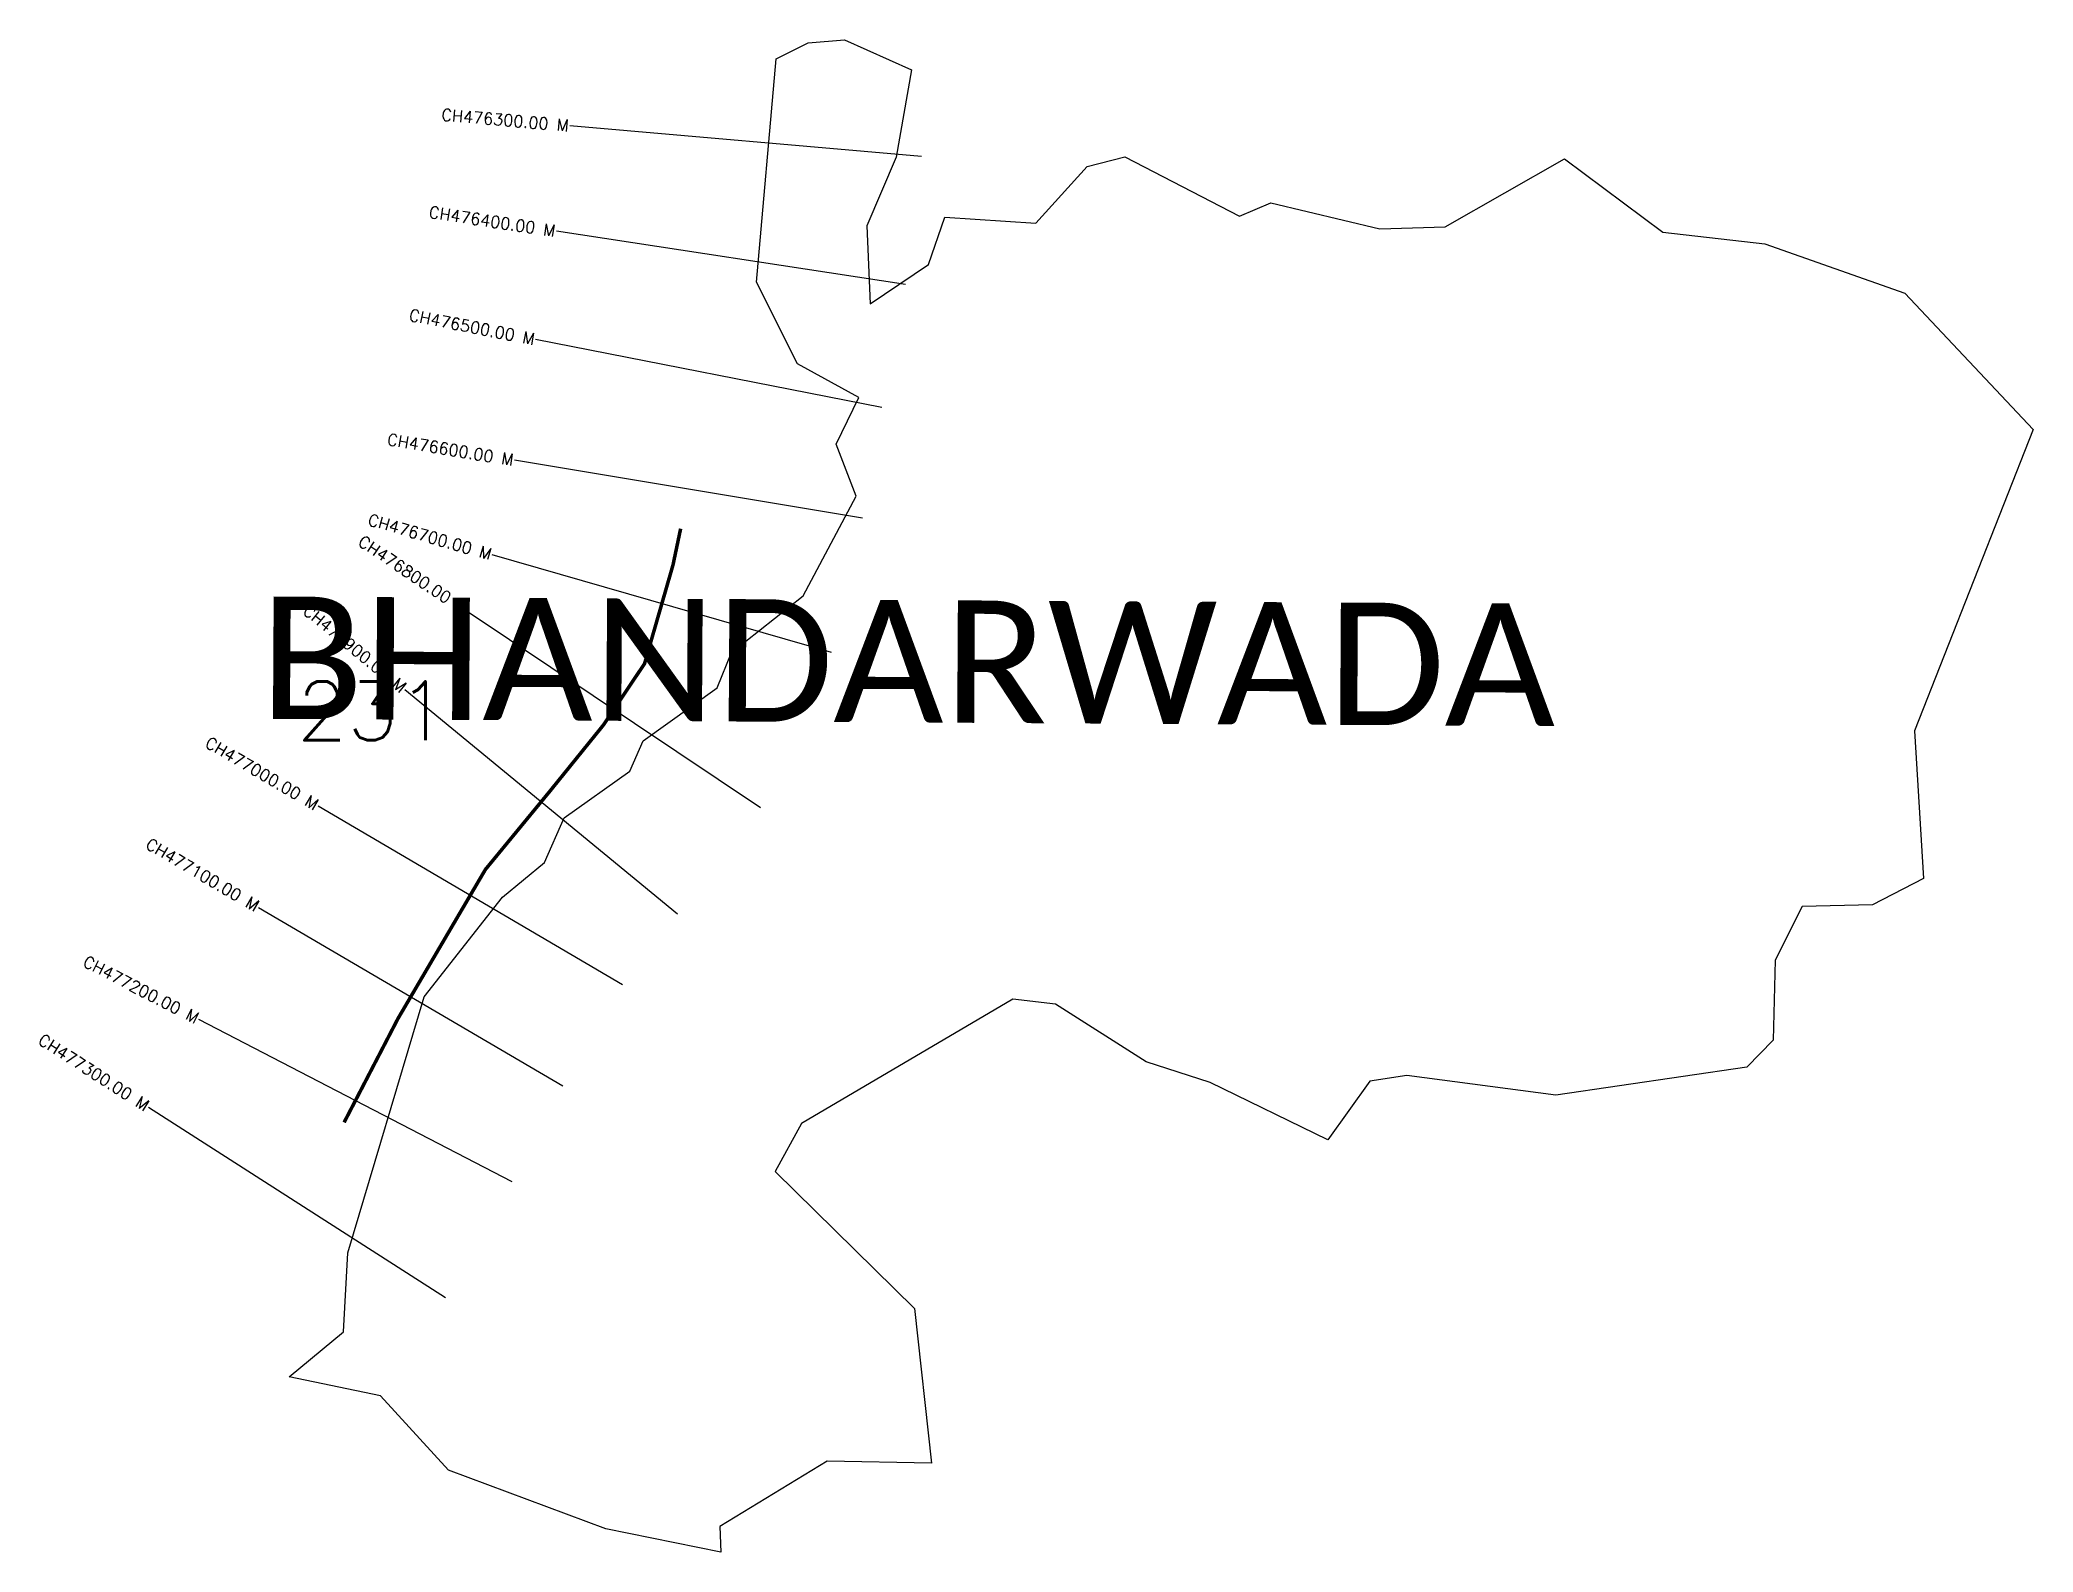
# Model space of a CAD drawing. Header units: metres. Extents: x 312917 to 314611, y 1902165 to 1903450.
import ezdxf
from ezdxf.enums import TextEntityAlignment as Align

# ---------------------------------------------------------------- set-up
doc = ezdxf.new("R2010")
doc.units = ezdxf.units.M
for name, color, linetype in [('ARTIFICIALLY PROTECTED', 4, 'Continuous'), ('CS', 134, 'Continuous'), ('CSMark', 6, 'Continuous'), ('village', 3, 'Continuous'), ('VILLAGE NAME', 250, 'Continuous')]:
    doc.layers.add(name, color=color, linetype=linetype)
doc.styles.get("Standard").update_dxf_attribs({"font": 'simplex.shx'})

msp = doc.modelspace()

# ---------------------------------------------------------------- linework, layer by layer
at = {"color": 6, "flags": 128}
msp.add_lwpolyline([(313570.1, 1903447.8), (313601.2, 1903450.4)], dxfattribs=at)
at = {"layer": 'ARTIFICIALLY PROTECTED', "const_width": 3, "flags": 128}
msp.add_lwpolyline([(313461.8, 1903034.9), (313455.3, 1903004), (313431.1, 1902920.1), (313396.1, 1902867.9), (313350.5, 1902811.5), (313295.9, 1902745.2), (313221.6, 1902618.5), (313175.8, 1902530.2)], dxfattribs=at)
at = {"layer": 'CS'}
for p, q in [((313666.4, 1903351.2), (313367.6, 1903377.4)), ((313652.8, 1903242.4), (313356.2, 1903287.7)), ((313632.9, 1903138), (313338.5, 1903195.7)), ((313616.5, 1903043.7), (313320.6, 1903093)), ((313589.9, 1902929.5), (313301.7, 1903012.7)), ((313529.6, 1902797.6), (313280.4, 1902964.6)), ((313459, 1902707.2), (313227.4, 1902897.9)), ((313412.3, 1902647.1), (313153.6, 1902798.9)), ((313361.7, 1902560.9), (313103, 1902712.7)), ((313318.5, 1902479.5), (313052.2, 1902617.6)), ((313262, 1902380.9), (313009.4, 1902542.8))]:
    msp.add_line(p, q, dxfattribs=at)
at = {"layer": 'village', "color": 6}
for points in [[(313623, 1903226.1, 0), (313672.4, 1903259.5, 0), (313686.4, 1903299.7, 0), (313763.8, 1903294.7, 0), (313807.3, 1903342.9, 0), (313839.3, 1903351, 0), (313936.7, 1903300.7, 0), (313963.5, 1903311.8, 0), (314056, 1903289.8, 0), (314111.7, 1903291.6, 0), (314213.1, 1903349.2, 0), (314296.7, 1903287, 0), (314383.3, 1903277.1, 0), (314502.2, 1903235, 0), (314611.4, 1903119.2, 0), (314510.5, 1902863, 0), (314518.1, 1902737.5, 0), (314474.7, 1902715, 0), (314415.1, 1902713.7, 0), (314392.2, 1902668, 0), (314390.5, 1902600, 0), (314368.1, 1902577.2, 0), (314205.7, 1902553.2, 0), (314079, 1902570.1, 0), (314047.5, 1902565.3, 0), (314011.8, 1902515.3, 0), (313911.9, 1902564.1, 0), (313857.6, 1902581.6, 0), (313780.3, 1902630.7, 0), (313744.1, 1902634.8, 0), (313564.4, 1902529.3, 0), (313542.2, 1902488.4, 0), (313660.7, 1902372, 0), (313675.1, 1902240.4, 0), (313586.4, 1902242.1, 0), (313495, 1902186.7, 0), (313495.9, 1902164.8, 0), (313398.3, 1902184.5, 0), (313264.4, 1902234.4, 0), (313206.7, 1902297.6, 0), (313129, 1902313.8, 0), (313175.3, 1902352.2, 0), (313178.9, 1902419.2, 0), (313243.7, 1902637, 0), (313310.4, 1902721.7, 0), (313346, 1902751.1, 0), (313362.8, 1902789.1, 0), (313418.7, 1902828.8, 0), (313429.9, 1902854.6, 0), (313492.9, 1902899.5, 0), (313505.1, 1902929.6, 0), (313566, 1902977.7, 0), (313611, 1903062.6, 0), (313593.9, 1903106.7, 0), (313613.4, 1903146.5, 0), (313561, 1903174.9, 0), (313526.3, 1903244.5, 0), (313542.9, 1903434.4, 0), (313570.1, 1903447.8, 0)], [(313601.2, 1903450.4, 0), (313658, 1903424.9, 0), (313645, 1903350.7, 0), (313620.2, 1903292.3, 0), (313623, 1903226.1, 0)]]:
    msp.add_polyline3d(points, dxfattribs=at)

# ---------------------------------------------------------------- texts
at = {"insert": (313135.6, 1902905.1), "char_height": 50, "attachment_point": 1}
msp.add_mtext_dynamic_manual_height_columns('231', width=84.374, gutter_width=1, heights=[74.2], dxfattribs=at)
at = {"layer": 'CSMark'}
for s, rotation, p in [('CH476300.00 M', 354.9863, (313366.6, 1903377.5)), ('CH476400.00 M', 351.3157, (313355.2, 1903287.9)), ('CH476500.00 M', 348.9155, (313337.6, 1903195.9)), ('CH476600.00 M', 350.5329, (313319.6, 1903093.2)), ('CH476700.00 M', 343.9018, (313300.7, 1903012.9)), ('CH476800.00 M', 326.1612, (313279.5, 1902965.2)), ('CH476900.00 M', 320.5318, (313226.6, 1902898.5)), ('CH477000.00 M', 329.601, (313152.7, 1902799.4)), ('CH477100.00 M', 329.601, (313102.1, 1902713.2)), ('CH477200.00 M', 332.5898, (313051.3, 1902618)), ('CH477300.00 M', 327.3403, (313008.6, 1902543.3))]:
    msp.add_text(s, height=10, rotation=rotation, dxfattribs=at).set_placement(p, align=Align.MIDDLE_RIGHT)
at = {"layer": 'VILLAGE NAME', "insert": (313104.5, 1902977.3), "char_height": 104.042, "attachment_point": 1, "rotation": 359.6762}
msp.add_mtext_dynamic_manual_height_columns('{\\fCalibri|b0|i0|c0|p34;BHANDARWADA}', width=1397.376, gutter_width=520.2, heights=[0], dxfattribs=at)

doc.saveas('drawing.dxf')
